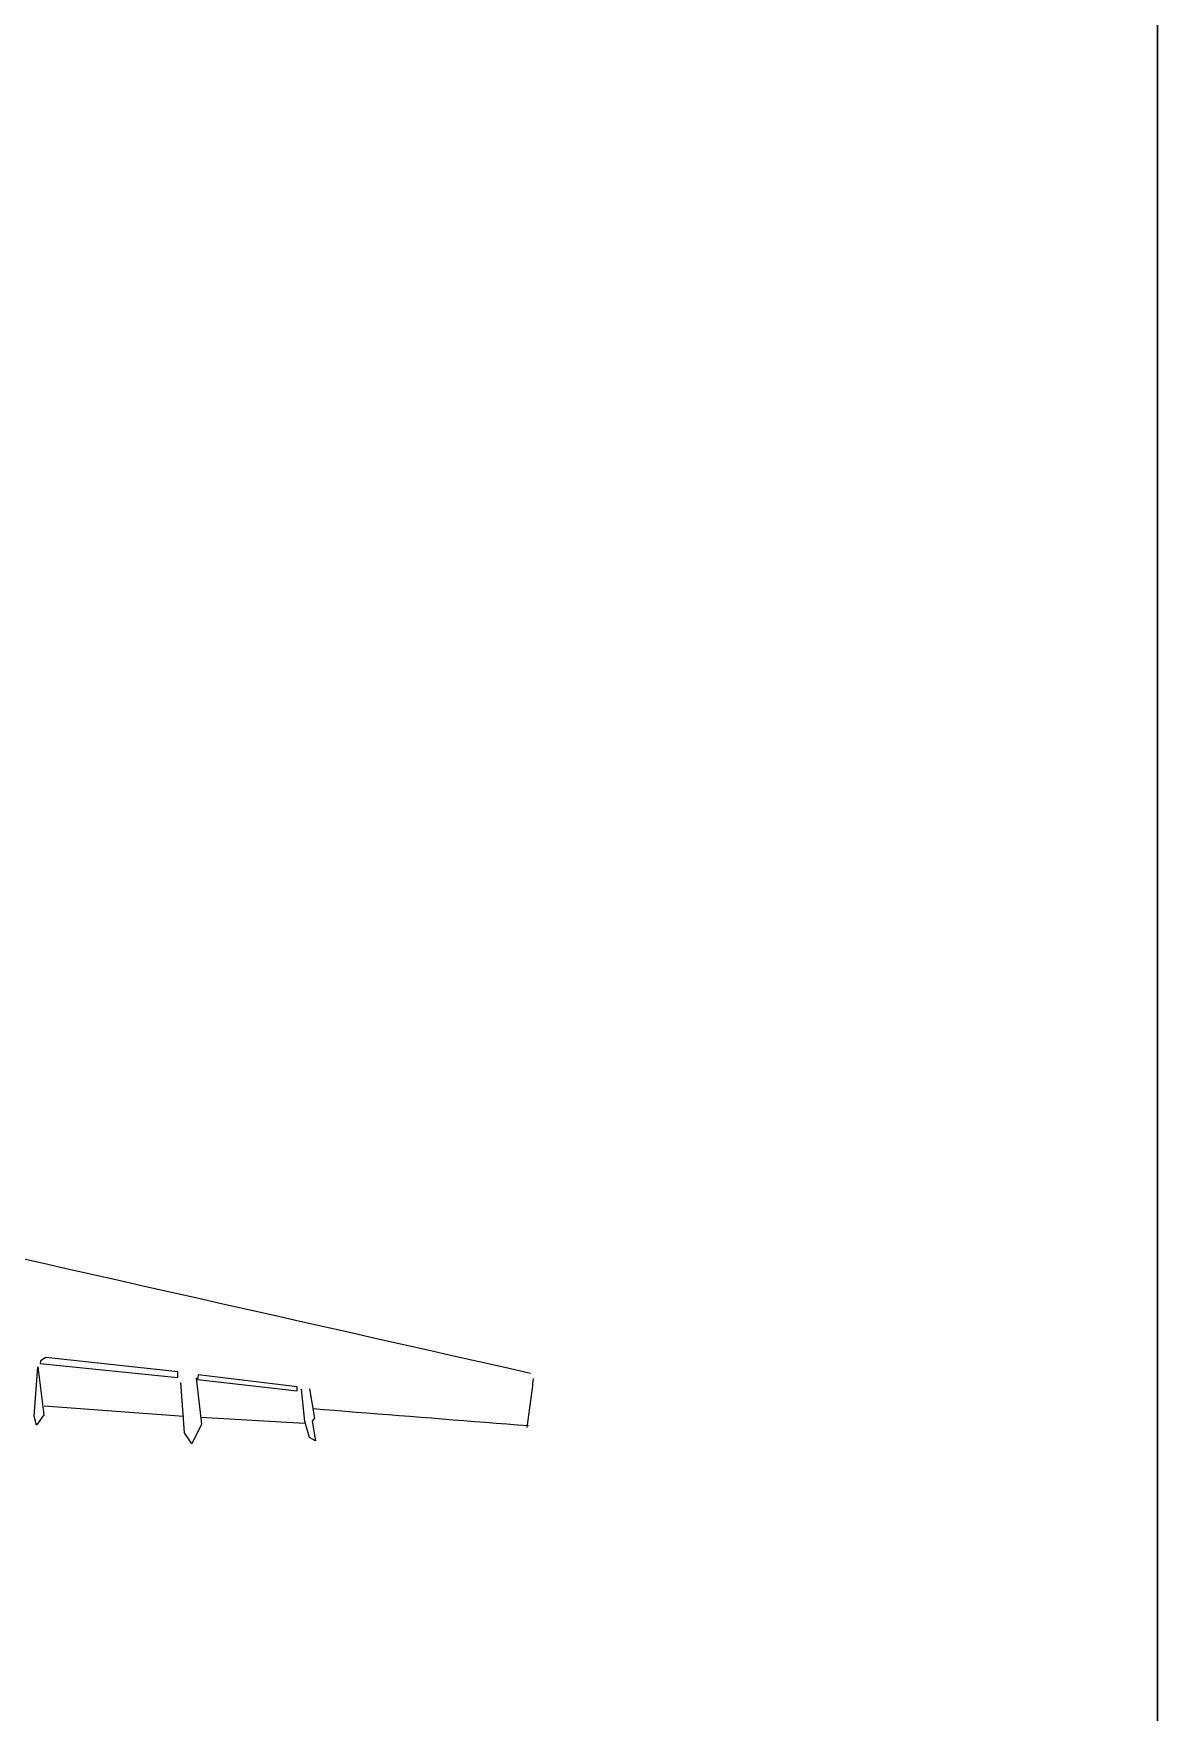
# Model space of a CAD drawing. Header units: millimetres. Extents: x 55820 to 273946, y 267258 to 385604.
# Drawn here: x 258183 to 273946, y 325427 to 348984 of the extents above; entities that cross this region are included whole.
import ezdxf

# ---------------------------------------------------------------- set-up
doc = ezdxf.new("R2010")
doc.units = ezdxf.units.MM
doc.layers.add('www.cad-blocks.net', color=7, linetype='Continuous')

# ---------------------------------------------------------------- blocks, each defined once
blk = doc.blocks.new('A$C533E2113')
at = {"linetype": 'Continuous'}
for p, q in [((45180, 12035), (45900, 11873)), ((45900, 11873), (46619, 11711)), ((46619, 11711), (47338, 11548)), ((47338, 11548), (48057, 11386)), ((48057, 11386), (48776, 11224)), ((48776, 11224), (49495, 11062)), ((49495, 11062), (50214, 10900)), ((50214, 10900), (50934, 10737)), ((50934, 10737), (51653, 10575)), ((51653, 10575), (52372, 10413)), ((52372, 10413), (53091, 10251)), ((53091, 10251), (53810, 10089)), ((53810, 10089), (54529, 9926)), ((54529, 9926), (55248, 9764)), ((55248, 9764), (55967, 9602)), ((55967, 9602), (56687, 9440)), ((56687, 9440), (57406, 9278)), ((45645, 7584), (45742, 8962)), ((45742, 8962), (45908, 7623)), ((45820, 9138), (45811, 9060)), ((45811, 9060), (49670, 8669)), ((45967, 9226), (45820, 9138)), ((49670, 8825), (45967, 9226)), ((57406, 9278), (58125, 9115)), ((58125, 9115), (58844, 8953)), ((58844, 8953), (59563, 8791)), ((49670, 8669), (49670, 8825)), ((49861, 7115), (49753, 8522)), ((50183, 8659), (50330, 7360)), ((50242, 8737), (50222, 8610)), ((50222, 8610), (53017, 8288)), ((53017, 8405), (50242, 8737)), ((59624, 8498), (59615, 8430)), ((59633, 8566), (59624, 8498)), ((59641, 8635), (59633, 8566)), ((53017, 8288), (53017, 8405)), ((53232, 7428), (53144, 8337)), ((53368, 8346), (53505, 7526)), ((59562, 8019), (59553, 7951)), ((59571, 8088), (59562, 8019)), ((59580, 8156), (59571, 8088)), ((59589, 8224), (59580, 8156)), ((59597, 8293), (59589, 8224)), ((59606, 8361), (59597, 8293)), ((59615, 8430), (59606, 8361)), ((45703, 7330), (45645, 7584)), ((45908, 7623), (45703, 7330)), ((49836, 7575), (45918, 7858)), ((53212, 7379), (50320, 7545)), ((53768, 7761), (53466, 7785)), ((54070, 7737), (53768, 7761)), ((54372, 7713), (54070, 7737)), ((54674, 7689), (54372, 7713)), ((54976, 7665), (54674, 7689)), ((55278, 7641), (54976, 7665)), ((55580, 7617), (55278, 7641)), ((55881, 7593), (55580, 7617)), ((56183, 7569), (55881, 7593)), ((56485, 7545), (56183, 7569)), ((56787, 7521), (56485, 7545)), ((59501, 7540), (59492, 7472)), ((59509, 7609), (59501, 7540)), ((59518, 7677), (59509, 7609)), ((59527, 7746), (59518, 7677)), ((59536, 7814), (59527, 7746)), ((59545, 7882), (59536, 7814)), ((59553, 7951), (59545, 7882)), ((50066, 6803), (49861, 7115)), ((50330, 7360), (50066, 6803)), ((53368, 6979), (53232, 7428)), ((53505, 7526), (53437, 7438)), ((53437, 7438), (53535, 6891)), ((57089, 7497), (56787, 7521)), ((57391, 7473), (57089, 7497)), ((57693, 7450), (57391, 7473)), ((57995, 7426), (57693, 7450)), ((58297, 7402), (57995, 7426)), ((58599, 7378), (58297, 7402)), ((58901, 7354), (58599, 7378)), ((59203, 7330), (58901, 7354)), ((59505, 7306), (59203, 7330)), ((59474, 7335), (59465, 7267)), ((59483, 7404), (59474, 7335)), ((59492, 7472), (59483, 7404)), ((53535, 6891), (53368, 6979))]:
    blk.add_line(p, q, dxfattribs=at)
blk = doc.blocks.new('A$C24806768')
at = {"xscale": 0.5, "yscale": 0.5, "zscale": 0.5}
blk.add_blockref('A$C533E2113', (0, 0), dxfattribs=at)
blk = doc.blocks.new('FORMAT')
at = {"layer": 'www.cad-blocks.net', "color": 155, "true_color": 0x546d8e}
for p, q in [((273946, 267258), (273946, 385604)), ((273946, 382774), (273946, 269003))]:
    blk.add_line(p, q, dxfattribs=at)

msp = doc.modelspace()

# ---------------------------------------------------------------- block references
for name, p in [('FORMAT', (0, 0)), ('A$C24806768', (235371, 325793))]:
    msp.add_blockref(name, p)

doc.saveas('drawing.dxf')
